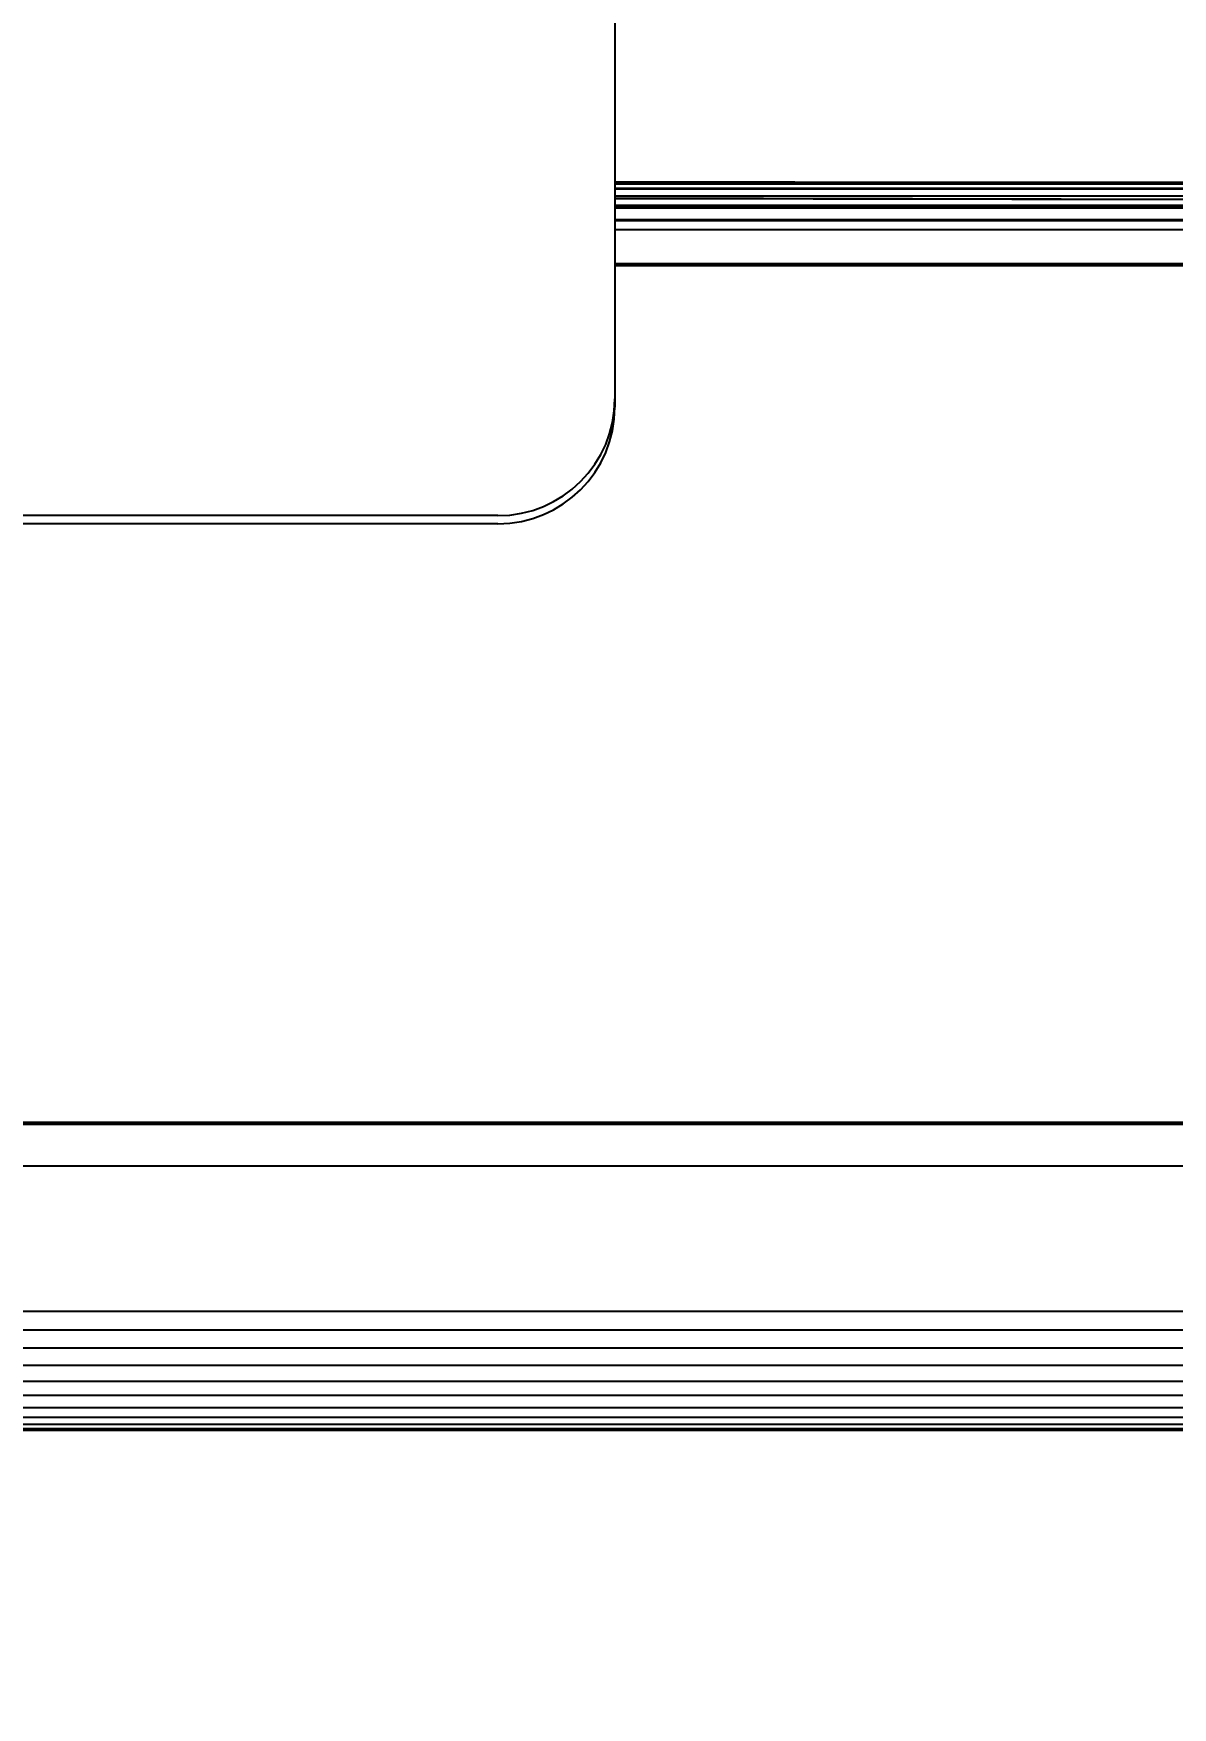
# Model space of a CAD drawing. Header units: inches. Extents: x -347369 to -260369, y 119522 to 149869.
# Drawn here: x -322378.5 to -322329.8, y 136699.5 to 136771.1 of the extents above; entities that cross this region are included whole.
import ezdxf

# ---------------------------------------------------------------- set-up
doc = ezdxf.new("R2010")
doc.units = ezdxf.units.IN
doc.header["$LTSCALE"] = 300
doc.layers.add('MACCHINA', color=40, linetype='Continuous')
doc.layers.add('QUOTE', color=7, linetype='Continuous')
doc.styles.get("Standard").update_dxf_attribs({"font": 'romans.shx'})
doc.dimstyles.new('sc1a100', dxfattribs={"dimscale": 100, "dimtxt": 3, "dimasz": 3, "dimexe": 0, "dimexo": 0, "dimgap": 1, "dimtad": 1, "dimzin": 12, "dimdsep": 46, "dimtxsty": 'Standard', "dimblk": 'CLOSEDBLANK', "dimcen": 1, "dimclrd": 253, "dimclre": 253, "dimclrt": 2, "dimadec": 0, "dimazin": 3, "dimtfac": 1, "dimtmove": 0, "dimatfit": 1, "dimldrblk": 'CLOSEDBLANK', "dimfxl": 1, "dimtolj": 1, "dimtzin": 0, "dimarcsym": 0})

# ---------------------------------------------------------------- blocks, each defined once
blk = doc.blocks.new('_ClosedBlank')
at = {"color": 0, "linetype": 'ByBlock', "lineweight": -2}
for p, q in [((-1, 0.16667), (0, 0)), ((-1, 0.16667), (-1, -0.16667)), ((0, 0), (-1, -0.16667))]:
    blk.add_line(p, q, dxfattribs=at)
blk = doc.blocks.new('*D28')
at = {"layer": 'Defpoints', "color": 0, "transparency": 16777216}
for p in [(-322483.625, 140399.656), (-321493.675, 139989.605), (-324251.392, 137231.889), (-323921.753, 136508.745), (-322483.625, 136499.656)]:
    blk.add_point(p, dxfattribs=at)
at = {"layer": 'QUOTE', "color": 253, "lineweight": -2, "transparency": 16777216}
for p, q in [((-324251.392, 137231.889), (-324517.445, 136965.836)), ((-322483.625, 136499.656), (-322483.625, 136123.4))]:
    blk.add_line(p, q, dxfattribs=at)
blk.add_arc((-322483.625, 138999.656), 2876.256, 230.978791, 264.021209, dxfattribs=at)
at = {"layer": 'QUOTE', "color": 253, "lineweight": -2, "transparency": 16777216, "xscale": 300, "yscale": 300, "zscale": 300}
for p, rotation in [((-324517.445, 136965.836), 137.9893954922992), ((-322483.625, 136123.4), 357.0106045077002)]:
    blk.add_blockref('_ClosedBlank', p, dxfattribs=dict(at, rotation=rotation))
at = {"layer": 'QUOTE', "color": 2, "transparency": 16777216, "insert": (-323488.649, 136573.311), "char_height": 300, "attachment_point": 5, "rotation": 337.5}
blk.add_mtext('\\A1;45°', dxfattribs=at)
blk = doc.blocks.new('*D38')
at = {"layer": 'Defpoints', "color": 0, "transparency": 16777216}
for p in [(-322483.625, 140399.656), (-323696.06, 139699.656), (-320318.561, 137749.656), (-322483.625, 136499.656), (-321507.475, 136317.706)]:
    blk.add_point(p, dxfattribs=at)
at = {"layer": 'QUOTE', "color": 253, "lineweight": -2, "transparency": 16777216}
for p, q in [((-320318.561, 137749.656), (-320011.926, 137572.62)), ((-322483.625, 136499.656), (-322483.625, 136145.585))]:
    blk.add_line(p, q, dxfattribs=at)
blk.add_arc((-322483.625, 138999.656), 2854.071, 276.025307, 323.974693, dxfattribs=at)
at = {"layer": 'QUOTE', "color": 253, "lineweight": -2, "transparency": 16777216, "xscale": 300, "yscale": 300, "zscale": 300}
for p, rotation in [((-320011.926, 137572.62), 56.98734634615995), ((-322483.625, 136145.585), 183.0126536538403)]:
    blk.add_blockref('_ClosedBlank', p, dxfattribs=dict(at, rotation=rotation))
at = {"layer": 'QUOTE', "color": 2, "transparency": 16777216, "insert": (-321181.589, 136744.464), "char_height": 300, "attachment_point": 5, "rotation": 30}
blk.add_mtext('\\A1;60°', dxfattribs=at)
blk = doc.blocks.new('A$Cad528b1c')
at = {"layer": 'MACCHINA'}
for p, q in [((130, -2182.448), (130, -2244.212)), ((130, -2234.952), (262.356, -2234.952)), ((137.681, -2234.952), (130, -2234.952)), ((130, -2235.015), (262.355, -2235.016)), ((130, -2235.016), (262.355, -2235.019)), ((130, -2235.017), (262.355, -2235.019)), ((130, -2235.202), (262.353, -2235.195)), ((130, -2235.228), (262.353, -2235.195)), ((262.353, -2235.204), (130, -2235.23)), ((130, -2235.239), (262.353, -2235.239)), ((262.35, -2235.566), (130, -2235.545)), ((130, -2235.624), (262.347, -2235.901)), ((130, -2235.645), (262.347, -2235.901)), ((137.681, -2234.952), (180.226, -2234.952)), ((130, -2235.924), (262.346, -2235.999)), ((130, -2235.94), (262.346, -2236.065)), ((130, -2236.015), (262.346, -2236.065)), ((262.346, -2236.065), (130, -2236.065)), ((243.14, -2236.604), (130, -2236.543)), ((264.314, -2236.604), (130, -2236.604)), ((262.338, -2236.982), (130, -2236.983)), ((130, -2238.422), (272.902, -2238.422)), ((272.902, -2238.518), (130, -2238.518)), ((130, -2244.212), (130, -2244.561)), ((125, -2249.193), (80, -2249.193)), ((125, -2249.542), (80, -2249.542)), ((78.9, -2275.106), (272.873, -2275.106)), ((272.873, -2275.201), (78.9, -2275.201)), ((78.9, -2276.979), (272.873, -2276.979)), ((270.303, -2283.197), (81.47, -2283.197)), ((270.303, -2283.992), (81.47, -2283.992)), ((270.303, -2284.767), (81.47, -2284.767)), ((270.303, -2285.504), (81.47, -2285.504)), ((270.303, -2286.183), (81.47, -2286.183)), ((270.303, -2286.789), (81.47, -2286.789)), ((270.303, -2287.307), (81.47, -2287.307)), ((270.303, -2287.724), (81.47, -2287.724)), ((270.303, -2288.029), (81.47, -2288.029)), ((270.303, -2288.215), (81.47, -2288.215)), ((270.303, -2288.277), (81.47, -2288.277)), ((255.667, -2288.277), (96.106, -2288.277))]:
    blk.add_line(p, q, dxfattribs=at)
for centre in [(125.009, -2244.202), (125.009, -2244.551)]:
    blk.add_arc(centre, 4.991, 269.89099, 359.89057, dxfattribs=at)

msp = doc.modelspace()

# ---------------------------------------------------------------- block references
msp.add_blockref('A$Cad528b1c', (-322483.625, 138999.656))

# ---------------------------------------------------------------- dimensions: what is measured, and where the dimension line sits
at = {"layer": 'QUOTE'}
for base, line2, picture, middle in [((-323921.753, 136508.745), ((-324251.392, 137231.889), (-321493.675, 139989.605)), '*D28', (-323488.649, 136573.311)), ((-321507.475, 136317.706), ((-320318.561, 137749.656), (-323696.06, 139699.656)), '*D38', (-321181.589, 136744.464))]:
    dim = msp.add_angular_dim_2l(base=base, line1=((-322483.625, 136499.656), (-322483.625, 140399.656)), line2=line2, dimstyle='sc1a100', dxfattribs=at)
    dim.commit()
    dim.dimension.update_dxf_attribs({"geometry": picture, "text_midpoint": middle})

doc.saveas('drawing.dxf')
